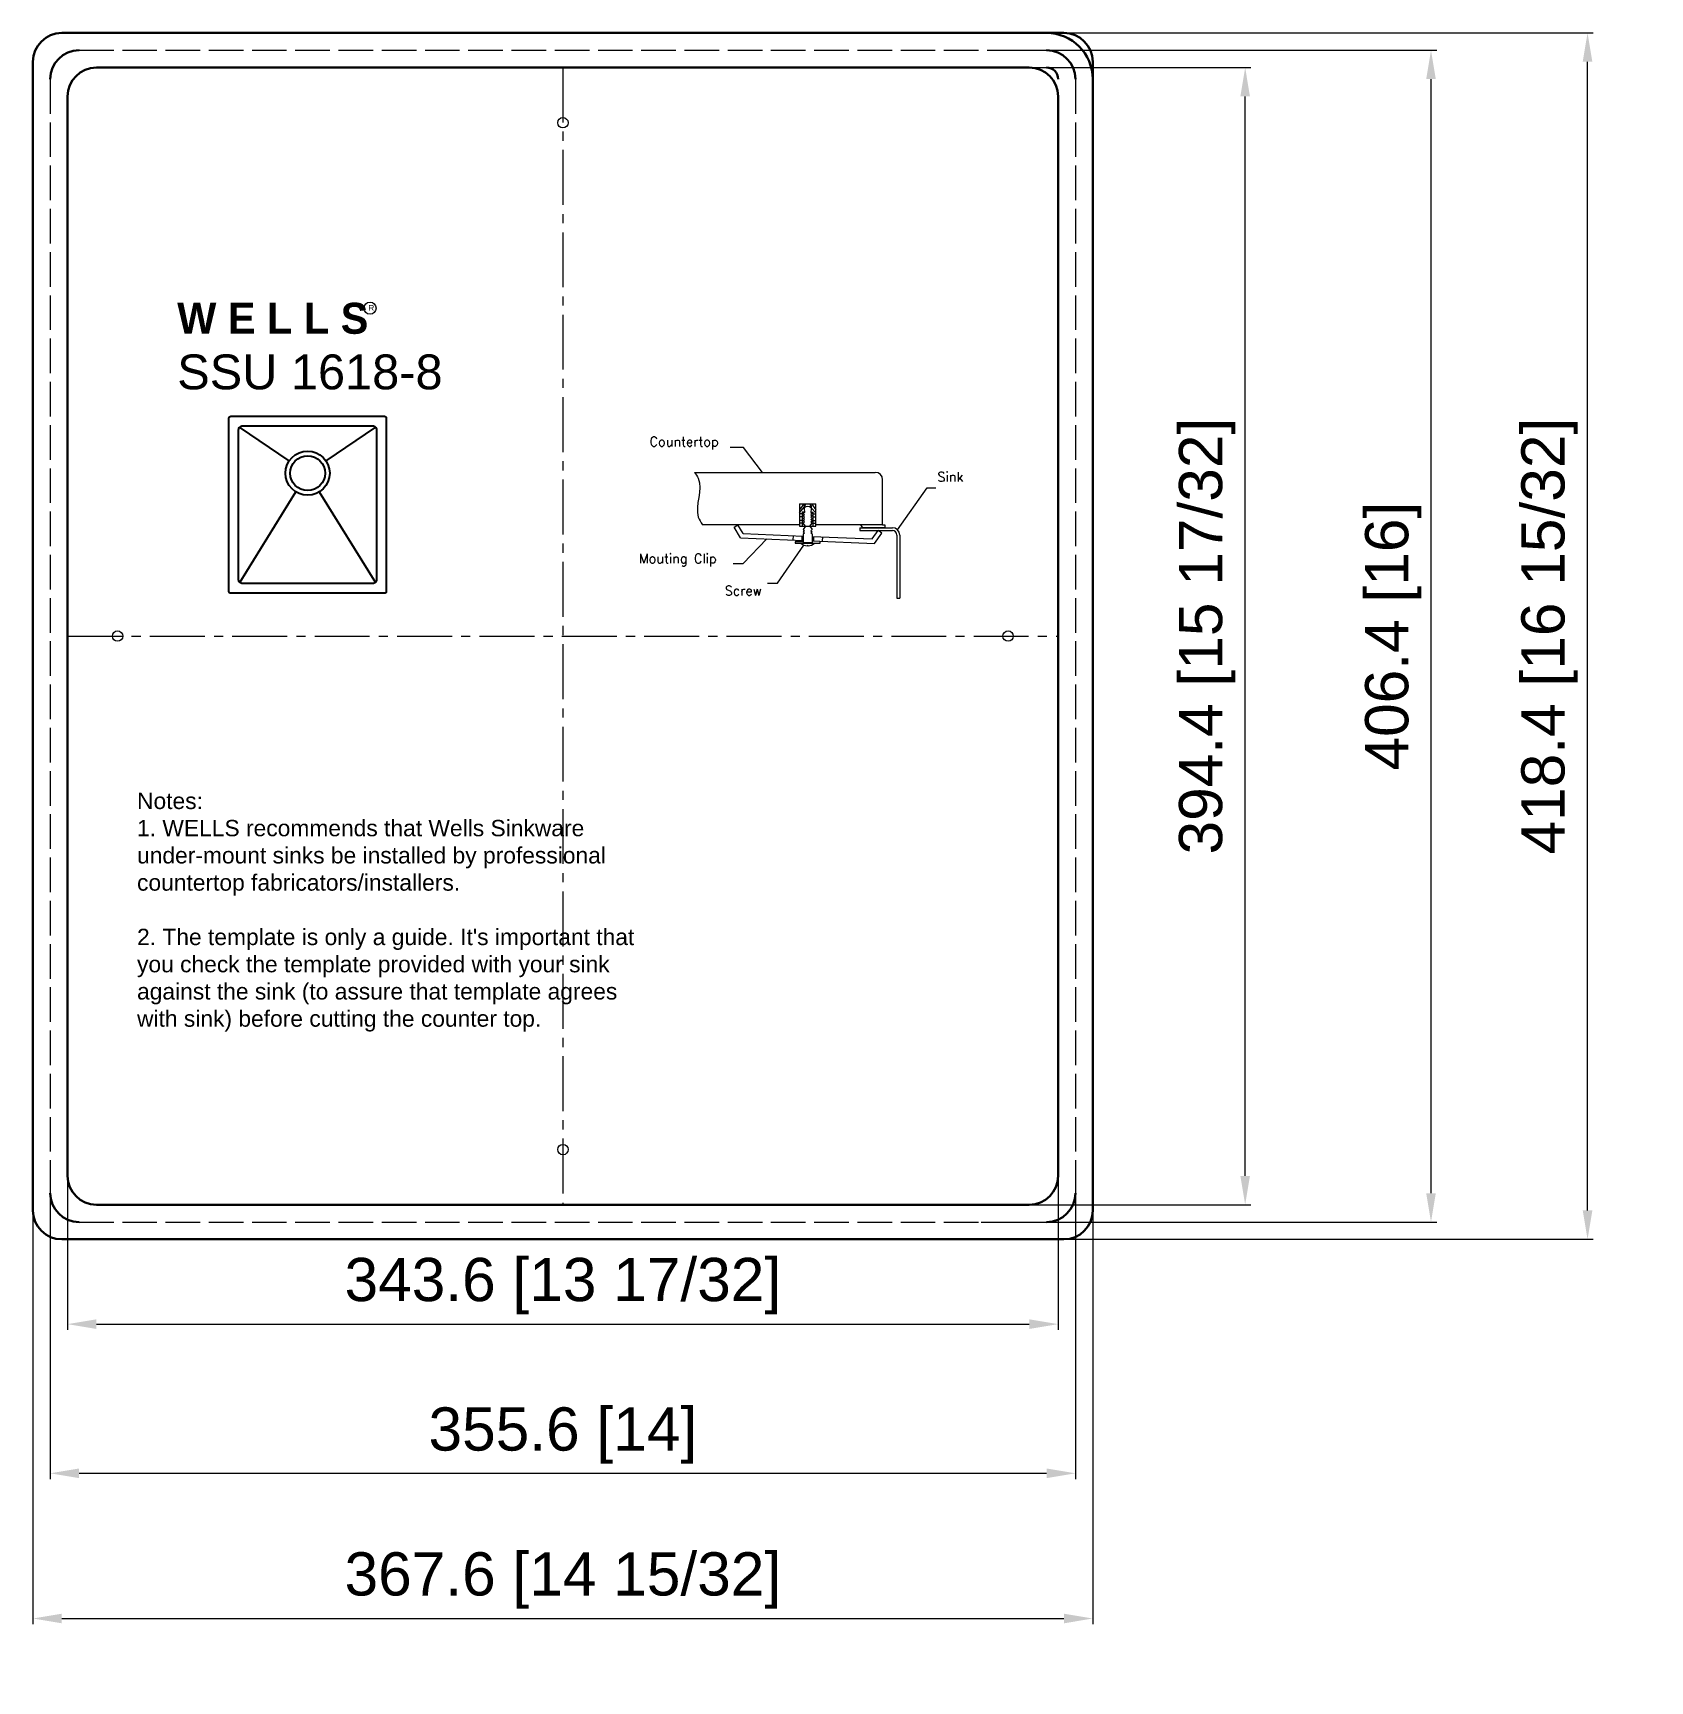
# Model space of a CAD drawing. Header units: millimetres. Extents: x 34483 to 35044, y 6718 to 7290.
import ezdxf

# ---------------------------------------------------------------- set-up
doc = ezdxf.new("R2010")
doc.units = ezdxf.units.MM
doc.linetypes.add('ACAD_ISO02W100', pattern=[15, 12, -3])
doc.linetypes.add('CENTER2', pattern=[28.575, 19.05, -3.175, 3.175, -3.175])
doc.layers.add('CONT', color=7, linetype='Continuous')
doc.styles.add('Arial', font='arial.ttf')
doc.styles.get("Standard").update_dxf_attribs({"font": 'txt', "bigfont": 'gbcbig.shx'})
doc.styles.add('宋体', font='SimSun.ttf')
doc.dimstyles.new('7尺寸(172-200)', dxfattribs={"dimtxt": 30, "dimasz": 29, "dimexe": 1.8, "dimexo": 1, "dimgap": 3.5, "dimtad": 1, "dimdec": 1, "dimzin": 9, "dimdsep": 46, "dimtxsty": '宋体', "dimcen": 5, "dimclrd": 1, "dimclre": 1, "dimclrt": 3, "dimadec": 1, "dimazin": 0, "dimtfac": 1, "dimtdec": 1, "dimtofl": 0, "dimtmove": 0, "dimatfit": 3, "dimfxl": 1, "dimlwd": 18, "dimlwe": 18, "dimarcsym": 0})

# ---------------------------------------------------------------- blocks, each defined once
blk = doc.blocks.new('A$C60C679B4')
at = {"lineweight": 9}
for p, q in [((-10.15, 4.22), (-8.67, 5.1)), ((12.88, 0.85), (12.81, -0.87)), ((16.32, 0.71), (16.25, -1.01)), ((20.9, 0.52), (20.83, -1.2)), ((24.34, 0.37), (24.27, -1.35)), ((47.57, 1.8), (46.18, 2.8)), ((18.58, -2.87), (18.34, -3.14)), ((18.58, -2.87), (18.76, -3.14))]:
    blk.add_line(p, q, dxfattribs=at)
at = {"layer": 'CONT', "lineweight": 9}
for p, q in [((-6.48, 35.27), (-11.77, 35.27)), ((0.89, 25.59), (-6.48, 35.27)), ((-25.71, 25.59), (45.02, 25.59)), ((47.88, 5.11), (47.88, 22.73)), ((53.75, 3.13), (65.28, 19.56)), ((65.28, 19.56), (68.67, 19.56)), ((15.43, 13.32), (21.72, 13.32)), ((17.04, 13.32), (15.43, 10.95)), ((15.43, 13.32), (15.43, 4.51)), ((17.6, 13.32), (17.6, 12.7)), ((19.55, 13.32), (19.55, 12.7)), ((20.11, 13.32), (21.72, 10.95)), ((21.72, 4.51), (21.72, 13.32)), ((15.43, 9.81), (17.18, 12.03)), ((16.49, 9.43), (15.43, 9.43)), ((16.49, 8.2), (15.43, 8.2)), ((16.49, 6.77), (15.43, 6.77)), ((17.32, 10.1), (16.49, 10.09)), ((16.49, 10.09), (16.49, 4.51)), ((17.34, 9.92), (16.86, 9.46)), ((17.34, 9), (16.86, 9.46)), ((17.34, 9), (16.86, 8.54)), ((17.34, 8.08), (16.86, 8.54)), ((17.34, 8.08), (16.86, 7.62)), ((17.34, 7.16), (16.86, 7.62)), ((17.34, 7.16), (16.86, 6.69)), ((17.34, 6.23), (16.86, 6.69)), ((17.6, 12.7), (17.19, 12.7)), ((19.55, 12.7), (19.96, 12.7)), ((19.81, 9.92), (20.29, 9.46)), ((19.81, 9), (20.29, 9.46)), ((19.81, 9), (20.29, 8.54)), ((19.81, 8.08), (20.29, 8.54)), ((19.81, 8.08), (20.29, 7.62)), ((19.81, 7.16), (20.29, 7.62)), ((19.81, 7.16), (20.29, 6.69)), ((19.81, 6.23), (20.29, 6.69)), ((19.83, 10.1), (20.66, 10.09)), ((21.72, 9.81), (19.96, 11.69)), ((20.66, 10.09), (20.66, 4.51)), ((20.66, 9.43), (21.72, 9.43)), ((20.66, 8.2), (21.72, 8.2)), ((20.66, 6.77), (21.72, 6.77)), ((15.45, 5.11), (-22.6, 5.11)), ((-7.63, -0.01), (-10.15, 4.22)), ((-6.63, 1.67), (-8.67, 5.1)), ((-6.63, 1.67), (16.85, 0.69)), ((16.49, 5.78), (15.43, 5.78)), ((15.43, 4.51), (21.72, 4.51)), ((17.33, 6.24), (16.85, 5.78)), ((17.68, 4.51), (16.85, 5.78)), ((17.68, 4.51), (16.85, 3.24)), ((17.33, 2.78), (16.85, 3.24)), ((17.34, 1.86), (16.85, 1.52)), ((16.85, 1.52), (16.85, -1.88)), ((17.34, 2.79), (16.86, 2.33)), ((17.34, 1.86), (16.86, 2.33)), ((19.47, 4.51), (20.3, 5.78)), ((19.47, 4.51), (20.3, 3.24)), ((19.81, 2.79), (20.29, 2.33)), ((19.81, 1.86), (20.29, 2.33)), ((19.81, 1.86), (20.31, 1.52)), ((19.82, 6.24), (20.3, 5.78)), ((19.82, 2.78), (20.3, 3.24)), ((20.31, 1.52), (20.31, -1.88)), ((20.31, 0.54), (43.85, -0.45)), ((20.66, 5.78), (21.72, 5.78)), ((47.88, 5.11), (21.72, 5.11)), ((38.94, 3.97), (51.72, 3.97)), ((38.94, 3.97), (38.94, 2.82)), ((38.94, 2.82), (51.72, 2.82)), ((40.18, 3.97), (39.39, 5.11)), ((48.79, 3.97), (40.18, 3.97)), ((43.85, -0.45), (46.18, 2.8)), ((44.71, -2.21), (47.57, 1.8)), ((47.88, 5.11), (48.79, 5.11)), ((48.79, 5.11), (48.79, 3.97)), ((53.45, 1.1), (53.45, -23.53)), ((54.59, 1.1), (54.59, -23.53)), ((-7.63, -0.01), (16.85, -1.04)), ((-6.62, -10.01), (2.62, -0.44)), ((6.81, -17.79), (17.03, -2.82)), ((16.85, -1.63), (13.71, -1.63)), ((13.71, -1.63), (13.71, -2.04)), ((13.71, -2.04), (23.41, -2.04)), ((16.85, -1.88), (20.31, -1.88)), ((20.31, -1.18), (44.71, -2.21)), ((23.41, -2.04), (23.44, -1.31)), ((-10.6, -10.01), (-6.62, -10.01)), ((2.82, -17.79), (6.81, -17.79)), ((53.45, -23.53), (54.59, -23.53))]:
    blk.add_line(p, q, dxfattribs=at)
for centre, radius, start, end in [((45.02, 22.73), 2.87, 0, 90), ((18.58, 10), 2.19, 50.67704, 129.32296), ((51.72, 1.1), 2.87, 0, 90), ((51.72, 1.1), 1.72, 0, 90), ((18.56, 0.54), 3.69, 224.46619, 266.57414), ((18.56, 0.54), 3.69, 273.04388, 315.53381)]:
    blk.add_arc(centre, radius, start, end, dxfattribs=at)
for points, knots in [([(-25.71, 25.59), (-25.16, 24.84), (-21.54, 19.93), (-26.55, 11.45), (-23.22, 6.09), (-22.6, 5.11)], [0, 0, 0, 0, 2.746601, 17.90287, 21.301373, 21.301373, 21.301373, 21.301373]), ([(17.19, 12.7), (17.18, 12.12), (17.17, 11.19), (17.3, 10.27), (17.34, 9.92)], [0.304732, 0.304732, 0.304732, 0.304732, 3.312565, 5.150382, 5.150382, 5.150382, 5.150382]), ([(19.96, 12.7), (19.97, 12.12), (19.98, 11.19), (19.86, 10.27), (19.81, 9.92)], [0.304732, 0.304732, 0.304732, 0.304732, 3.312565, 5.150382, 5.150382, 5.150382, 5.150382])]:
    blk.add_open_spline(points, degree=3, knots=knots, dxfattribs=at)
at = {"layer": 'CONT', "lineweight": 9, "char_height": 3.6883, "attachment_point": 1}
for s, width, insert in [('{\\Fsimplex|c0;Countertop}', 14.8643, (-43.25, 39.46)), ('{\\Fsimplex|c0;Sink}', 106.6255, (69.32, 25.71)), ('{\\Fsimplex|c0;Mouting Clip}', 106.6255, (-47.39, -6.23)), ('{\\Fsimplex|c0;Screw}', 106.6255, (-13.83, -18.82))]:
    blk.add_mtext_dynamic_manual_height_columns(s, width=width, gutter_width=1, heights=[0], dxfattribs=dict(at, insert=insert))
blk = doc.blocks.new('*D20')
at = {"color": 1, "lineweight": 9}
for p, q in [((34488.99, 6886.43), (34488.99, 6788.27)), ((34844.59, 6886.43), (34844.59, 6788.27)), ((34498.99, 6790.27), (34834.59, 6790.27))]:
    blk.add_line(p, q, dxfattribs=at)
at = {"color": 1}
for points in [[(34498.99, 6791.94), (34498.99, 6788.6), (34488.99, 6790.27)], [(34834.59, 6791.94), (34834.59, 6788.6), (34844.59, 6790.27)]]:
    blk.add_solid(points, dxfattribs=at)
at = {"layer": 'Defpoints', "color": 0}
for p in [(34488.99, 6887.43), (34844.59, 6887.43), (34844.59, 6790.27)]:
    blk.add_point(p, dxfattribs=at)
at = {"color": 3, "insert": (34666.79, 6803.38), "char_height": 15, "attachment_point": 5, "style": 'Arial'}
blk.add_mtext('355.6 [14]', dxfattribs=at)
blk = doc.blocks.new('*D21')
at = {"color": 1, "lineweight": 9}
for p, q in [((34494.99, 6906.69), (34494.99, 6840.01)), ((34838.59, 6898.47), (34838.59, 6840.01)), ((34504.99, 6842.01), (34828.59, 6842.01))]:
    blk.add_line(p, q, dxfattribs=at)
at = {"color": 1}
for points in [[(34504.99, 6843.67), (34504.99, 6840.34), (34494.99, 6842.01)], [(34828.59, 6843.67), (34828.59, 6840.34), (34838.59, 6842.01)]]:
    blk.add_solid(points, dxfattribs=at)
at = {"layer": 'Defpoints', "color": 0}
for p in [(34494.99, 6907.69), (34838.59, 6899.47), (34838.59, 6842.01)]:
    blk.add_point(p, dxfattribs=at)
at = {"color": 3, "insert": (34666.79, 6855.22), "char_height": 15, "attachment_point": 5, "style": 'Arial'}
blk.add_mtext('343.6 [13 17/32]', dxfattribs=at)
blk = doc.blocks.new('*D22')
at = {"color": 1, "lineweight": 9}
for p, q in [((34482.99, 6896.74), (34482.99, 6737.91)), ((34850.59, 6896.74), (34850.59, 6737.91)), ((34492.99, 6739.91), (34840.59, 6739.91))]:
    blk.add_line(p, q, dxfattribs=at)
at = {"color": 1}
for points in [[(34492.99, 6741.57), (34492.99, 6738.24), (34482.99, 6739.91)], [(34840.59, 6741.57), (34840.59, 6738.24), (34850.59, 6739.91)]]:
    blk.add_solid(points, dxfattribs=at)
at = {"layer": 'Defpoints', "color": 0}
for p in [(34482.99, 6897.74), (34850.59, 6897.74), (34850.59, 6739.91)]:
    blk.add_point(p, dxfattribs=at)
at = {"color": 3, "insert": (34666.79, 6753.12), "char_height": 15, "attachment_point": 5, "style": 'Arial'}
blk.add_mtext('367.6 [14 15/32]', dxfattribs=at)
blk = doc.blocks.new('*D23')
at = {"color": 1, "lineweight": 9}
for p, q in [((34824.09, 7277.83), (34905.47, 7277.83)), ((34903.47, 6893.43), (34903.47, 7267.83)), ((34824.09, 6883.43), (34905.47, 6883.43))]:
    blk.add_line(p, q, dxfattribs=at)
at = {"color": 1}
for points in [[(34901.8, 7267.83), (34905.13, 7267.83), (34903.47, 7277.83)], [(34901.8, 6893.43), (34905.13, 6893.43), (34903.47, 6883.43)]]:
    blk.add_solid(points, dxfattribs=at)
at = {"layer": 'Defpoints', "color": 0}
for p in [(34823.09, 7277.83), (34903.47, 7277.83), (34823.09, 6883.43)]:
    blk.add_point(p, dxfattribs=at)
at = {"color": 3, "insert": (34890.26, 7080.63), "char_height": 15, "attachment_point": 5, "rotation": 90, "style": 'Arial'}
blk.add_mtext('394.4 [15 17/32]', dxfattribs=at)
blk = doc.blocks.new('*D24')
at = {"color": 1, "lineweight": 9}
for p, q in [((34820.04, 7283.83), (34969.93, 7283.83)), ((34967.93, 6887.43), (34967.93, 7273.83)), ((34811.92, 6877.43), (34969.93, 6877.43))]:
    blk.add_line(p, q, dxfattribs=at)
at = {"color": 1}
for points in [[(34966.26, 7273.83), (34969.59, 7273.83), (34967.93, 7283.83)], [(34966.26, 6887.43), (34969.59, 6887.43), (34967.93, 6877.43)]]:
    blk.add_solid(points, dxfattribs=at)
at = {"layer": 'Defpoints', "color": 0}
for p in [(34819.04, 7283.83), (34967.93, 7283.83), (34810.92, 6877.43)]:
    blk.add_point(p, dxfattribs=at)
at = {"color": 3, "insert": (34954.82, 7080.63), "char_height": 15, "attachment_point": 5, "rotation": 90, "style": 'Arial'}
blk.add_mtext('406.4 [16]', dxfattribs=at)
blk = doc.blocks.new('*D25')
at = {"color": 1, "lineweight": 9}
for p, q in [((34828.93, 7289.83), (35024.22, 7289.83)), ((35022.22, 6881.43), (35022.22, 7279.83)), ((34832.24, 6871.43), (35024.22, 6871.43))]:
    blk.add_line(p, q, dxfattribs=at)
at = {"color": 1}
for points in [[(35020.55, 7279.83), (35023.89, 7279.83), (35022.22, 7289.83)], [(35020.55, 6881.43), (35023.89, 6881.43), (35022.22, 6871.43)]]:
    blk.add_solid(points, dxfattribs=at)
at = {"layer": 'Defpoints', "color": 0}
for p in [(34827.93, 7289.83), (35022.22, 7289.83), (34831.24, 6871.43)]:
    blk.add_point(p, dxfattribs=at)
at = {"color": 3, "insert": (35009.01, 7080.63), "char_height": 15, "attachment_point": 5, "rotation": 90, "style": 'Arial'}
blk.add_mtext('418.4 [16 15/32]', dxfattribs=at)

msp = doc.modelspace()

# ---------------------------------------------------------------- linework, layer by layer
at = {"lineweight": 30}
for p, q in [((34492.99, 7289.83), (34840.59, 7289.83)), ((34482.99, 7279.83), (34482.99, 6881.43)), ((34850.59, 7279.83), (34850.59, 6881.43)), ((34492.99, 6871.43), (34840.59, 6871.43))]:
    msp.add_line(p, q, dxfattribs=at)
at = {"color": 2, "linetype": 'ACAD_ISO02W100', "lineweight": 9}
for p, q in [((34498.99, 7283.83), (34834.59, 7283.83)), ((34488.99, 7273.83), (34488.99, 6887.43)), ((34844.59, 7273.83), (34844.59, 6887.43)), ((34498.99, 6877.43), (34834.59, 6877.43))]:
    msp.add_line(p, q, dxfattribs=at)
at = {"color": 3, "lineweight": 30}
for p, q in [((34504.99, 7277.83), (34828.59, 7277.83)), ((34494.99, 7267.83), (34494.99, 6893.43)), ((34838.59, 7267.83), (34838.59, 6893.43)), ((34504.99, 6883.43), (34828.59, 6883.43))]:
    msp.add_line(p, q, dxfattribs=at)
at = {"color": 4, "linetype": 'CENTER2', "lineweight": 9}
for p, q in [((34666.84, 7277.83), (34666.83, 6883.43)), ((34494.99, 7080.62), (34838.59, 7080.64))]:
    msp.add_line(p, q, dxfattribs=at)
for p, q in [((34571.91, 7141.44), (34554.68, 7153.1)), ((34601.79, 7153.16), (34584.59, 7141.47)), ((34554.73, 7099.24), (34574.21, 7130.65)), ((34582.31, 7130.65), (34601.79, 7099.24))]:
    msp.add_line(p, q)
for points in [[(34605.54, 7156.24), (34605.54, 7096.16, -0.414214), (34604.87, 7095.49), (34551.65, 7095.49, -0.414214), (34550.98, 7096.16), (34550.98, 7156.24, -0.414214), (34551.65, 7156.91), (34604.87, 7156.91, -0.414214)], [(34602.18, 7152.21), (34602.18, 7100.19, -0.414214), (34600.84, 7098.85), (34555.68, 7098.85, -0.414214), (34554.34, 7100.19), (34554.34, 7152.21, -0.414214), (34555.68, 7153.55), (34600.84, 7153.55, -0.414214)]]:
    msp.add_lwpolyline(points, format="xyb", close=True)
at = {"lineweight": 9}
for centre, radius in [((34666.83, 7258.72), 1.8), ((34599.9, 7194.38), 2.09), ((34512.36, 7080.65), 1.8), ((34821.21, 7080.64), 1.8), ((34666.84, 6902.55), 1.8)]:
    msp.add_circle(centre, radius, dxfattribs=at)
for radius in [7.66, 6.05]:
    msp.add_circle((34578.26, 7137.15), radius)
at = {"lineweight": 30}
for centre, radius, start, end in [((34492.99, 7279.83), 10, 90, 180), ((34834.59, 7273.83), 16, 0, 90), ((34840.59, 7279.83), 10, 0, 90), ((34492.99, 6881.43), 10, 180, 270), ((34840.59, 6881.43), 10, 270, 360)]:
    msp.add_arc(centre, radius, start, end, dxfattribs=at)
at = {"color": 2, "lineweight": 30}
for centre, start, end in [((34498.99, 7273.83), 90, 180), ((34834.59, 7273.83), 0, 90), ((34498.99, 6887.43), 180, 270), ((34834.59, 6887.43), 270, 0)]:
    msp.add_arc(centre, 10, start, end, dxfattribs=at)
at = {"color": 2, "linetype": 'ACAD_ISO02W100', "lineweight": 9}
msp.add_arc((34498.99, 7273.83), 10, 90, 180, dxfattribs=at)
msp.add_arc((34498.99, 7273.83), 10, 90, 180, dxfattribs=at)
at = {"color": 3, "lineweight": 30}
for centre, radius, start, end in [((34504.99, 7267.83), 10, 90, 180), ((34828.59, 7267.83), 10, 0, 90), ((34834.59, 7273.83), 4, 0, 90), ((34504.99, 6893.43), 10, 180, 270), ((34828.59, 6893.43), 10, 270, 0)]:
    msp.add_arc(centre, radius, start, end, dxfattribs=at)

# ---------------------------------------------------------------- block references
at = {"lineweight": 9, "xscale": 0.8870400000014342, "yscale": 0.8870399999996152, "zscale": 0.88704}
msp.add_blockref('A$C60C679B4', (34735.23, 7114.73), dxfattribs=at)

# ---------------------------------------------------------------- texts
at = {"lineweight": 9, "attachment_point": 1}
for s, insert, char_height in [('\\A1;{\\fBahnschrift SemiBold|b0|i0|c0|p34;W E L L S\\P\\fArial|b0|i0|c204|p34;\\H1.125x;SSU \\fArial|b0|i0|c134|p34;16\\fArial|b0|i0|c204|p34;18-8}', (34533.03, 7196.25), 10.752), ('\\A1;{\\fArial|b0|i0|c0|p34;R}', (34599.34, 7195.49), 2.016), ("\\A1;{\\fArial|b0|i0|c0|p34;Notes:\\P1. WELLS recommends that Wells Sinkware\\Punder-mount sinks be installed by professional\\Pcountertop fabricators/installers.\\P\\P2. The template is only a guide. It's important that\\Pyou check the template provided with your sink\\Pagainst the sink (to assure that template agrees\\Pwith sink) before cutting the counter top.}", (34519.09, 7026.32), 5.6609)]:
    msp.add_mtext_dynamic_manual_height_columns(s, width=327.0043, gutter_width=1, heights=[0], dxfattribs=dict(at, insert=insert, char_height=char_height))

# ---------------------------------------------------------------- dimensions: what is measured, and where the dimension line sits
for base, p1, p2, picture, middle in [((35022.22, 7289.83), (34831.24, 6871.43), (34827.93, 7289.83), '*D25', (35009.01, 7080.63)), ((34967.93, 7283.83), (34810.92, 6877.43), (34819.04, 7283.83), '*D24', (34954.82, 7080.63)), ((34903.47, 7277.83), (34823.09, 6883.43), (34823.09, 7277.83), '*D23', (34890.26, 7080.63))]:
    dim = msp.add_linear_dim(base=base, p1=p1, p2=p2, angle=90, dimstyle='7尺寸(172-200)', override={"dimtxt": 15, "dimasz": 10, "dimexe": 2, "dimdec": 1, "dimtxsty": 'Arial', "dimclrd": 1, "dimclre": 1, "dimclrt": 3, "dimtdec": 1, "dimtix": 1, "dimfxl": 40, "dimlwd": 9, "dimlwe": 9, "dimarcsym": 1})
    dim.commit()
    dim.dimension.update_dxf_attribs({"geometry": picture, "text_midpoint": middle})
for base, p1, p2, picture, middle in [((34838.59, 6842.01), (34494.99, 6907.69), (34838.59, 6899.47), '*D21', (34666.79, 6855.22)), ((34850.59, 6739.91), (34482.99, 6897.74), (34850.59, 6897.74), '*D22', (34666.79, 6753.12)), ((34844.59, 6790.27), (34488.99, 6887.43), (34844.59, 6887.43), '*D20', (34666.79, 6803.38))]:
    dim = msp.add_linear_dim(base=base, p1=p1, p2=p2, dimstyle='7尺寸(172-200)', override={"dimtxt": 15, "dimasz": 10, "dimexe": 2, "dimdec": 1, "dimtxsty": 'Arial', "dimclrd": 1, "dimclre": 1, "dimclrt": 3, "dimtdec": 1, "dimtix": 1, "dimfxl": 40, "dimlwd": 9, "dimlwe": 9, "dimarcsym": 1})
    dim.commit()
    dim.dimension.update_dxf_attribs({"geometry": picture, "text_midpoint": middle})

doc.saveas('drawing.dxf')
